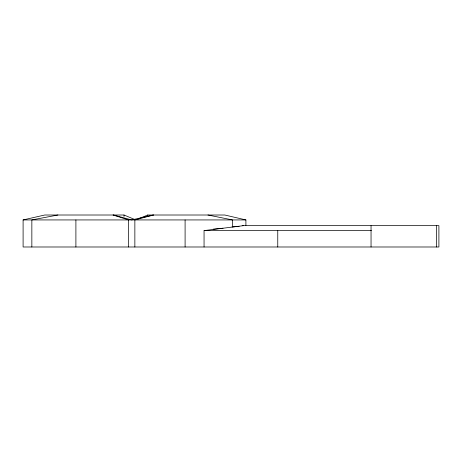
<?xml version="1.0" encoding="UTF-8"?>
<svg xmlns="http://www.w3.org/2000/svg" width="462" height="462" viewBox="0 0 462 462"><rect width="100%" height="100%" fill="white"/><g stroke="black" fill="none" stroke-linecap="round" stroke-linejoin="round"><path stroke-width="0.69" d="M245.905 225.45L245.905 219.935L224.769 215.009L147.725 215.009L138.438 218.838M153.534 215.009L134.858 219.935L134.858 246.991M242.157 225.658L438.9 225.658L438.9 246.991L23.1 246.991L23.1 219.935L44.739 215.009L124.012 215.009L135.129 219.658M153.28 215.009L131.664 219.935L113.508 215.009M57.889 215.009L31.849 219.935L31.849 246.991M204.112 230.59L243.538 225.658M232.074 226.929L232.484 226.888L232.484 219.935L207.964 215.009M232.611 226.871L239.097 226.363M23.1 219.935L245.905 219.935M371.488 230.596L204.054 230.596L204.054 246.991M113.063 215.009L128.476 219.935L128.476 246.991M436.411 225.658L436.411 246.991M371.044 225.658L371.044 246.991M277.76 230.596L277.76 246.991M185.095 219.935L185.095 246.991M147.725 215.009L147.725 216.43M124.012 215.009L124.012 216.43M75.901 219.935L75.901 246.991M213.126 229.152A58.143 1.611 -6.6 0 1 223.025 228.228"/></g></svg>
